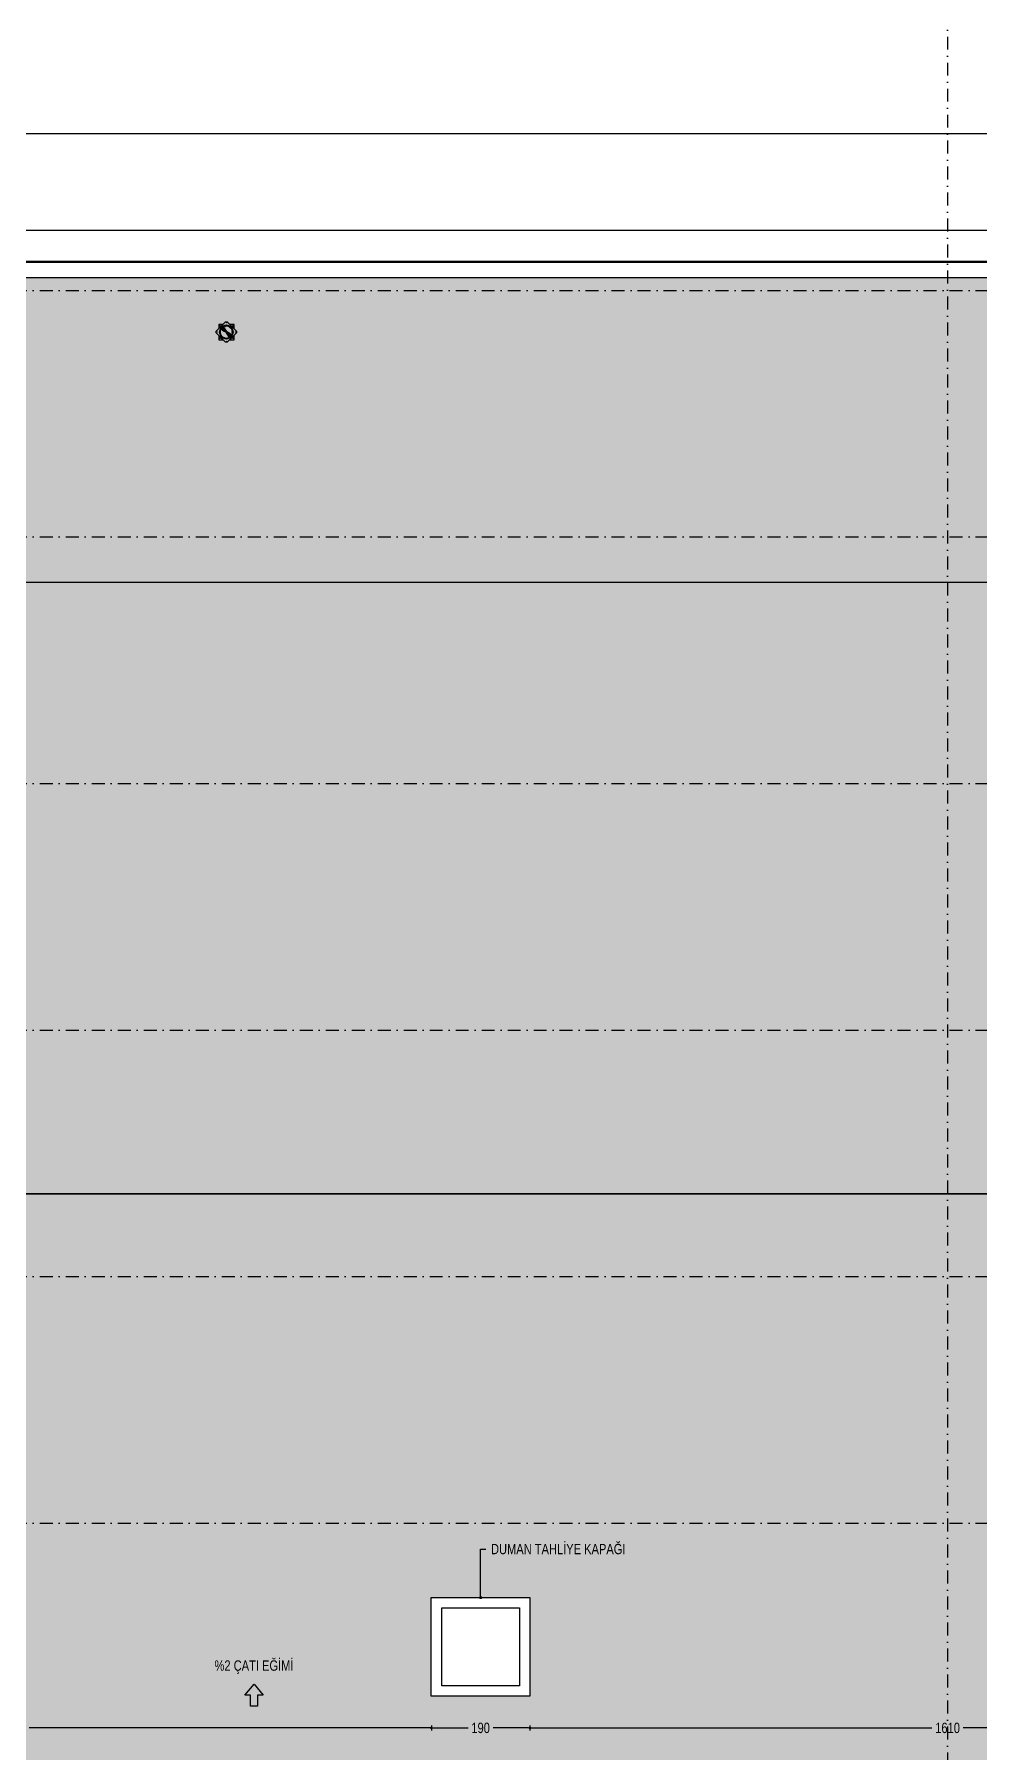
# Model space of a CAD drawing. Header units: centimetres. Extents: x 26569 to 160723, y -3143 to 14565.
# Drawn here: x 108445 to 110265, y 4448 to 7757 of the extents above; entities that cross this region are included whole.
import ezdxf
from ezdxf import colors
from ezdxf.entities.mleader import LeaderData, LeaderLine
from ezdxf.enums import TextEntityAlignment as Align
from ezdxf.math import Vec2, Vec3

# ---------------------------------------------------------------- set-up
doc = ezdxf.new("R2010")
doc.units = ezdxf.units.CM
doc.header["$LTSCALE"] = 100
doc.linetypes.add('DASHDOT2', pattern=[0.5, 0.25, -0.125, 0, -0.125])
for name, color, linetype in [('A-ANNO-DIMS', 187, 'Continuous'), ('A-ANNO-GRID', 155, 'DASHDOT2'), ('A-ANNO-TEXT', 50, 'Continuous'), ('A-ELEV-01', 255, 'Continuous'), ('A-HATCH', 253, 'Continuous'), ('A-ROOF-OTLN', 32, 'Continuous'), ('GEB-KONTUR-A', 5, 'Continuous')]:
    doc.layers.add(name, color=color, linetype=linetype)
doc.layers.add('Arbeitspunkt(DIN)', color=7, linetype='Continuous', lineweight=25)
doc.layers.add('GEB-ZONE', color=1, linetype='Continuous', lineweight=50)
for name, color, linetype, lineweight, true_color in [('GEB-ART-NR', 1, 'Continuous', 18, 0xff0000), ('GEB-BEZUG', 2, 'Continuous', 50, 0xffff00), ('GEB-TEXT', 5, 'Continuous', 18, 0x0000ff)]:
    doc.layers.add(name, color=color, linetype=linetype, lineweight=lineweight, true_color=true_color)
doc.styles.add('Fields_100', font='act_simplex.shx', dxfattribs={"width": 0.8, "height": 20})
doc.styles.get("Standard").update_dxf_attribs({"font": 'act_simplex.shx', "width": 0.8, "height": 18})
doc.dimstyles.new('FIELDS_100', dxfattribs={"dimscale": 0, "dimtxt": 20, "dimasz": 5, "dimexe": 5, "dimexo": 5, "dimgap": 5, "dimtad": 0, "dimdec": 0, "dimzin": 0, "dimdsep": 46, "dimtxsty": 'Fields_100', "dimblk": 'DOT', "dimcen": 0.09, "dimclrt": 50, "dimadec": 0, "dimazin": 0, "dimtfac": 1, "dimtdec": 0, "dimtix": 1, "dimtofl": 0, "dimtmove": 1, "dimatfit": 3, "dimfxl": 5, "dimfxlon": 1, "dimtolj": 1, "dimtzin": 0, "dimarcsym": 0})

# ---------------------------------------------------------------- blocks, each defined once
blk = doc.blocks.new('_Dot')
at = {"color": 0, "linetype": 'ByBlock', "lineweight": -2}
blk.add_line((-0.5, 0), (-1, 0), dxfattribs=at)
at = {"color": 0, "linetype": 'ByBlock', "const_width": 0.5}
blk.add_lwpolyline([(-0.25, 0, 1), (0.25, 0, 1)], format="xyb", close=True, dxfattribs=at)
blk = doc.blocks.new('*D760')
at = {"layer": 'A-ANNO-DIMS', "color": 0, "lineweight": -2, "transparency": 16777216}
for p, q in [((108405.3, 7998.6), (108405.3, 8008.6)), ((110205.3, 7998.6), (110205.3, 8008.6)), ((108410.3, 8003.6), (109273.6, 8003.6)), ((110200.3, 8003.6), (109336.9, 8003.6))]:
    blk.add_line(p, q, dxfattribs=at)
at = {"layer": 'DEFPOINTS', "color": 0, "transparency": 16777216}
for p in [(110205.3, 8003.6), (108405.3, 7308.6), (110205.3, 7308.6)]:
    blk.add_point(p, dxfattribs=at)
at = {"layer": 'A-ANNO-DIMS', "color": 0, "lineweight": -2, "transparency": 16777216, "xscale": 5, "yscale": 5, "zscale": 5, "rotation": 180}
blk.add_blockref('_Dot', (108405.3, 8003.6), dxfattribs=at)
at = {"layer": 'A-ANNO-DIMS', "color": 0, "lineweight": -2, "transparency": 16777216, "xscale": 5, "yscale": 5, "zscale": 5}
blk.add_blockref('_Dot', (110205.3, 8003.6), dxfattribs=at)
at = {"layer": 'A-ANNO-DIMS', "color": 50, "transparency": 16777216, "insert": (109305.3, 8003.6), "char_height": 20, "attachment_point": 5, "style": 'Fields_100'}
blk.add_mtext('\\A1;1800', dxfattribs=at)
blk = doc.blocks.new('*D761')
at = {"layer": 'A-ANNO-DIMS', "color": 0, "lineweight": -2, "transparency": 16777216}
for p, q in [((110205.3, 7998.6), (110205.3, 8008.6)), ((112005.3, 7998.6), (112005.3, 8008.6)), ((110210.3, 8003.6), (111073.6, 8003.6)), ((112000.3, 8003.6), (111136.9, 8003.6))]:
    blk.add_line(p, q, dxfattribs=at)
at = {"layer": 'DEFPOINTS', "color": 0, "transparency": 16777216}
for p in [(112005.3, 8003.6), (110205.3, 7308.6), (112005.3, 7308.6)]:
    blk.add_point(p, dxfattribs=at)
at = {"layer": 'A-ANNO-DIMS', "color": 0, "lineweight": -2, "transparency": 16777216, "xscale": 5, "yscale": 5, "zscale": 5, "rotation": 180}
blk.add_blockref('_Dot', (110205.3, 8003.6), dxfattribs=at)
at = {"layer": 'A-ANNO-DIMS', "color": 0, "lineweight": -2, "transparency": 16777216, "xscale": 5, "yscale": 5, "zscale": 5}
blk.add_blockref('_Dot', (112005.3, 8003.6), dxfattribs=at)
at = {"layer": 'A-ANNO-DIMS', "color": 50, "transparency": 16777216, "insert": (111105.3, 8003.6), "char_height": 20, "attachment_point": 5, "style": 'Fields_100'}
blk.add_mtext('\\A1;1800', dxfattribs=at)
blk = doc.blocks.new('*D771')
at = {"layer": 'A-ANNO-DIMS', "color": 0, "lineweight": -2, "transparency": 16777216}
for p, q in [((104755.3, 8098.6), (104755.3, 8108.6)), ((124660.3, 8098.6), (124660.3, 8108.6)), ((104760.3, 8103.6), (114668.5, 8103.6)), ((124655.3, 8103.6), (114747, 8103.6))]:
    blk.add_line(p, q, dxfattribs=at)
at = {"layer": 'DEFPOINTS', "color": 0, "transparency": 16777216}
for p in [(124660.3, 8103.6), (104755.3, 7318.6), (124660.3, 7318.6)]:
    blk.add_point(p, dxfattribs=at)
at = {"layer": 'A-ANNO-DIMS', "color": 0, "lineweight": -2, "transparency": 16777216, "xscale": 5, "yscale": 5, "zscale": 5, "rotation": 180}
blk.add_blockref('_Dot', (104755.3, 8103.6), dxfattribs=at)
at = {"layer": 'A-ANNO-DIMS', "color": 0, "lineweight": -2, "transparency": 16777216, "xscale": 5, "yscale": 5, "zscale": 5}
blk.add_blockref('_Dot', (124660.3, 8103.6), dxfattribs=at)
at = {"layer": 'A-ANNO-DIMS', "color": 50, "transparency": 16777216, "insert": (114707.8, 8103.6), "char_height": 20, "attachment_point": 5, "style": 'Fields_100'}
blk.add_mtext('\\A1;19905', dxfattribs=at)
blk = doc.blocks.new('*D789')
at = {"layer": 'A-ANNO-DIMS', "color": 0, "lineweight": -2, "transparency": 16777216}
for p, q in [((107600.3, 4498.7), (107600.3, 4488.7)), ((107605.3, 4493.7), (108375.1, 4493.7)), ((109205.3, 4493.7), (108435.4, 4493.7)), ((109210.3, 4498.7), (109210.3, 4488.7))]:
    blk.add_line(p, q, dxfattribs=at)
at = {"layer": 'DEFPOINTS', "color": 0, "transparency": 16777216}
for p in [(107600.3, 4554.9), (109210.3, 4554.9), (109210.3, 4493.7)]:
    blk.add_point(p, dxfattribs=at)
at = {"layer": 'A-ANNO-DIMS', "color": 0, "lineweight": -2, "transparency": 16777216, "xscale": 5, "yscale": 5, "zscale": 5, "rotation": 180}
blk.add_blockref('_Dot', (107600.3, 4493.7), dxfattribs=at)
at = {"layer": 'A-ANNO-DIMS', "color": 0, "lineweight": -2, "transparency": 16777216, "xscale": 5, "yscale": 5, "zscale": 5}
blk.add_blockref('_Dot', (109210.3, 4493.7), dxfattribs=at)
at = {"layer": 'A-ANNO-DIMS', "color": 50, "transparency": 16777216, "insert": (108405.3, 4493.7), "char_height": 20, "attachment_point": 5, "style": 'Fields_100'}
blk.add_mtext('\\A1;1610', dxfattribs=at)
blk = doc.blocks.new('*D790')
at = {"layer": 'A-ANNO-DIMS', "color": 0, "lineweight": -2, "transparency": 16777216}
for p, q in [((109210.3, 4498.7), (109210.3, 4488.7)), ((109215.3, 4493.7), (109281.2, 4493.7)), ((109395.3, 4493.7), (109329.3, 4493.7)), ((109400.3, 4498.7), (109400.3, 4488.7))]:
    blk.add_line(p, q, dxfattribs=at)
at = {"layer": 'DEFPOINTS', "color": 0, "transparency": 16777216}
for p in [(109210.3, 4554.9), (109400.3, 4554.9), (109400.3, 4493.7)]:
    blk.add_point(p, dxfattribs=at)
at = {"layer": 'A-ANNO-DIMS', "color": 0, "lineweight": -2, "transparency": 16777216, "xscale": 5, "yscale": 5, "zscale": 5, "rotation": 180}
blk.add_blockref('_Dot', (109210.3, 4493.7), dxfattribs=at)
at = {"layer": 'A-ANNO-DIMS', "color": 0, "lineweight": -2, "transparency": 16777216, "xscale": 5, "yscale": 5, "zscale": 5}
blk.add_blockref('_Dot', (109400.3, 4493.7), dxfattribs=at)
at = {"layer": 'A-ANNO-DIMS', "color": 50, "transparency": 16777216, "insert": (109305.3, 4493.7), "char_height": 20, "attachment_point": 5, "style": 'Fields_100'}
blk.add_mtext('\\A1;190', dxfattribs=at)
blk = doc.blocks.new('*D791')
at = {"layer": 'A-ANNO-DIMS', "color": 0, "lineweight": -2, "transparency": 16777216}
for p, q in [((109400.3, 4498.7), (109400.3, 4488.7)), ((109405.3, 4493.7), (110175.1, 4493.7)), ((111005.3, 4493.7), (110235.4, 4493.7)), ((111010.3, 4498.7), (111010.3, 4488.7))]:
    blk.add_line(p, q, dxfattribs=at)
at = {"layer": 'DEFPOINTS', "color": 0, "transparency": 16777216}
for p in [(109400.3, 4554.9), (111010.3, 4554.9), (111010.3, 4493.7)]:
    blk.add_point(p, dxfattribs=at)
at = {"layer": 'A-ANNO-DIMS', "color": 0, "lineweight": -2, "transparency": 16777216, "xscale": 5, "yscale": 5, "zscale": 5, "rotation": 180}
blk.add_blockref('_Dot', (109400.3, 4493.7), dxfattribs=at)
at = {"layer": 'A-ANNO-DIMS', "color": 0, "lineweight": -2, "transparency": 16777216, "xscale": 5, "yscale": 5, "zscale": 5}
blk.add_blockref('_Dot', (111010.3, 4493.7), dxfattribs=at)
at = {"layer": 'A-ANNO-DIMS', "color": 50, "transparency": 16777216, "insert": (110205.3, 4493.7), "char_height": 20, "attachment_point": 5, "style": 'Fields_100'}
blk.add_mtext('\\A1;1610', dxfattribs=at)
blk = doc.blocks.new('*D847')
at = {"layer": 'A-ANNO-DIMS', "color": 0, "lineweight": -2, "transparency": 16777216}
for p, q in [((106590.3, 6706.6), (106590.3, 6696.6)), ((106595.3, 6701.6), (115571, 6701.6)), ((124625.3, 6701.6), (115649.5, 6701.6)), ((124630.3, 6706.6), (124630.3, 6696.6))]:
    blk.add_line(p, q, dxfattribs=at)
at = {"layer": 'DEFPOINTS', "color": 0, "transparency": 16777216}
for p in [(106590.3, 7288.6), (124630.3, 7288.6), (124630.3, 6701.6)]:
    blk.add_point(p, dxfattribs=at)
at = {"layer": 'A-ANNO-DIMS', "color": 0, "lineweight": -2, "transparency": 16777216, "xscale": 5, "yscale": 5, "zscale": 5, "rotation": 180}
blk.add_blockref('_Dot', (106590.3, 6701.6), dxfattribs=at)
at = {"layer": 'A-ANNO-DIMS', "color": 0, "lineweight": -2, "transparency": 16777216, "xscale": 5, "yscale": 5, "zscale": 5}
blk.add_blockref('_Dot', (124630.3, 6701.6), dxfattribs=at)
at = {"layer": 'A-ANNO-DIMS', "color": 50, "transparency": 16777216, "insert": (115610.3, 6701.6), "char_height": 20, "attachment_point": 5, "style": 'Fields_100'}
blk.add_mtext('\\A1;18040', dxfattribs=at)
blk = doc.blocks.new('*D903')
at = {"layer": 'A-ANNO-DIMS', "color": 0, "lineweight": -2, "transparency": 16777216}
for p, q in [((106560.3, 7375), (106560.3, 7385)), ((106565.3, 7380), (110999.6, 7380)), ((115500.3, 7380), (111066, 7380)), ((115505.3, 7375), (115505.3, 7385))]:
    blk.add_line(p, q, dxfattribs=at)
at = {"layer": 'DEFPOINTS', "color": 0, "transparency": 16777216}
for p in [(115505.3, 7380), (106560.3, 7318.6), (115505.3, 7308.6)]:
    blk.add_point(p, dxfattribs=at)
at = {"layer": 'A-ANNO-DIMS', "color": 0, "lineweight": -2, "transparency": 16777216, "xscale": 5, "yscale": 5, "zscale": 5, "rotation": 180}
blk.add_blockref('_Dot', (106560.3, 7380), dxfattribs=at)
at = {"layer": 'A-ANNO-DIMS', "color": 0, "lineweight": -2, "transparency": 16777216, "xscale": 5, "yscale": 5, "zscale": 5}
blk.add_blockref('_Dot', (115505.3, 7380), dxfattribs=at)
at = {"layer": 'A-ANNO-DIMS', "color": 50, "transparency": 16777216, "insert": (111032.8, 7380), "char_height": 20, "attachment_point": 5, "style": 'Fields_100'}
blk.add_mtext('\\A1;8945', dxfattribs=at)
blk = doc.blocks.new('*D908')
at = {"layer": 'A-ANNO-DIMS', "color": 0, "lineweight": -2, "transparency": 16777216}
for p, q in [((106545.3, 7561.3), (106545.3, 7571.3)), ((106550.3, 7566.3), (115566.5, 7566.3)), ((124655.3, 7566.3), (115639, 7566.3)), ((124660.3, 7561.3), (124660.3, 7571.3))]:
    blk.add_line(p, q, dxfattribs=at)
at = {"layer": 'DEFPOINTS', "color": 0, "transparency": 16777216}
for p in [(124660.3, 7566.3), (106545.3, 7318.6), (124660.3, 7318.6)]:
    blk.add_point(p, dxfattribs=at)
at = {"layer": 'A-ANNO-DIMS', "color": 0, "lineweight": -2, "transparency": 16777216, "xscale": 5, "yscale": 5, "zscale": 5, "rotation": 180}
blk.add_blockref('_Dot', (106545.3, 7566.3), dxfattribs=at)
at = {"layer": 'A-ANNO-DIMS', "color": 0, "lineweight": -2, "transparency": 16777216, "xscale": 5, "yscale": 5, "zscale": 5}
blk.add_blockref('_Dot', (124660.3, 7566.3), dxfattribs=at)
at = {"layer": 'A-ANNO-DIMS', "color": 50, "transparency": 16777216, "insert": (115602.8, 7566.3), "char_height": 20, "attachment_point": 5, "style": 'Fields_100'}
blk.add_mtext('\\A1;18115', dxfattribs=at)
blk = doc.blocks.new('Einfügepunkt')
at = {"layer": 'GEB-BEZUG'}
for p, q in [((-1, -1), (1, 1)), ((-1, 1), (1, -1))]:
    blk.add_line(p, q, dxfattribs=at)
blk = doc.blocks.new('098')
at = {"layer": 'Arbeitspunkt(DIN)', "ltscale": 25}
for q in [(-2, 0), (0, 2), (2, 0), (0, -2)]:
    blk.add_line((0, 0), q, dxfattribs=at)
at = {"layer": 'GEB-KONTUR-A', "ltscale": 25}
for p, q in [((-14, 198), (-198, 14)), ((-198, -14), (-198, 14)), ((-148, 67), (-67, 147)), ((-148, 147), (-148, 67)), ((-67, 147), (-148, 147)), ((-148, 67), (-148, 65)), ((-129, 2), (-131, 0)), ((-131, 0), (-123, 0)), ((-131, 0), (-129, -2)), ((-129, 2), (-122, 2)), ((-124, 35), (-126, 34)), ((-126, 34), (-119, 32)), ((-126, 34), (-125, 32)), ((-125, 32), (-118, 30)), ((-124, 35), (-117, 33)), ((-122, 2), (-123, 0)), ((-123, 0), (-122, -2)), ((-118, 2), (-122, 2)), ((-118, 11), (-120, 11)), ((-117, 33), (-119, 32)), ((-119, 32), (-118, 30)), ((-117, 15), (-119, 15)), ((-118, 30), (-114, 29)), ((-118, 22), (-116, 22)), ((-113, 32), (-117, 33)), ((-111, 66), (-113, 65)), ((-113, 65), (-106, 61)), ((-113, 65), (-113, 63)), ((-113, 63), (-105, 59)), ((-111, 66), (-103, 62)), ((-106, 61), (-103, 62)), ((-105, 60), (-106, 61)), ((-103, 58), (-105, 60)), ((-105, 60), (-105, 59)), ((-105, 59), (-103, 57)), ((-103, 62), (-101, 61)), ((-103, 57), (-103, 58)), ((-79, 43), (-103, 58)), ((-103, 57), (-77, 41)), ((-90, 92), (-92, 92)), ((-92, 92), (-86, 86)), ((-92, 92), (-92, 90)), ((-92, 90), (-86, 84)), ((-90, 92), (-84, 86)), ((-86, 86), (-84, 86)), ((-86, 86), (-77, 77)), ((-86, 84), (-86, 86)), ((-85, 82), (-86, 84)), ((-84, 86), (-82, 85)), ((-77, 77), (-27, 27)), ((-73, 38), (-77, 41)), ((-73, 38), (-43, 19)), ((-43, 19), (-73, 39)), ((-65, 147), (-67, 147)), ((-65, 113), (-66, 111)), ((-66, 111), (-62, 103)), ((-65, 113), (-61, 106)), ((-63, 113), (-65, 113)), ((-63, 113), (-59, 105)), ((-62, 103), (-61, 106)), ((-61, 101), (-62, 103)), ((-61, 106), (-59, 105)), ((-59, 105), (-57, 103)), ((-57, 103), (-41, 77)), ((-47, 108), (-42, 98)), ((-39, 99), (-43, 110)), ((-27, 27), (-43, 19)), ((-43, 19), (-42, 18)), ((-42, 19), (-43, 19)), ((-43, 19), (-42, 19)), ((-43, 19), (-43, 19)), ((-42, 98), (-39, 99)), ((-42, 19), (-27, 27)), ((-26, 26), (-42, 18)), ((-42, 18), (-6, -6)), ((-42, 18), (-41, 18)), ((-42, 18), (-42, 18)), ((-41, 18), (-42, 18)), ((-41, 77), (-38, 73)), ((-41, 18), (-26, 26)), ((-5, -5), (-41, 18)), ((-39, 72), (-14, 34)), ((-13, 35), (-38, 73)), ((-34, 126), (-35, 124)), ((-35, 124), (-33, 117)), ((-32, 125), (-34, 126)), ((-34, 126), (-32, 119)), ((-33, 117), (-32, 119)), ((-32, 113), (-33, 117)), ((-32, 125), (-30, 118)), ((-32, 119), (-30, 118)), ((-30, 118), (-29, 114)), ((-27, 27), (-14, 34)), ((-14, 34), (-27, 27)), ((-27, 27), (-27, 27)), ((-27, 27), (-27, 27)), ((-26, 26), (-13, 33)), ((-13, 33), (-26, 26)), ((-26, 26), (-26, 26)), ((-26, 26), (-26, 26)), ((-26, 26), (0, 0)), ((-17, 117), (-16, 105)), ((-16, 105), (-12, 106)), ((-14, 198), (14, 198)), ((-12, 106), (-14, 117)), ((-13, 35), (-14, 34)), ((-14, 34), (-13, 35)), ((-14, 34), (-14, 34)), ((-12, 33), (-13, 35)), ((-13, 33), (-12, 33)), ((-13, 33), (-13, 33)), ((-12, 33), (-13, 33)), ((-13, 33), (5, 5)), ((6, 6), (-12, 33)), ((0, 0), (-5, -5)), ((0, 131), (-2, 129)), ((-2, 129), (-2, 122)), ((-2, 122), (0, 123)), ((-2, 118), (-2, 122)), ((2, 129), (0, 131)), ((0, 131), (0, 123)), ((0, 123), (2, 122)), ((5, 5), (0, 0)), ((0, 0), (26, -26)), ((2, 129), (2, 122)), ((2, 122), (2, 118)), ((6, 6), (5, 5)), ((5, 5), (41, -18)), ((42, -18), (6, 6)), ((14, 117), (12, 106)), ((12, 106), (16, 105)), ((198, 14), (14, 198)), ((16, 105), (17, 117)), ((29, 114), (30, 118)), ((32, 125), (30, 118)), ((30, 118), (32, 119)), ((34, 126), (32, 125)), ((34, 126), (32, 119)), ((32, 119), (33, 117)), ((33, 117), (32, 113)), ((35, 124), (33, 117)), ((35, 124), (34, 126)), ((43, 110), (39, 99)), ((39, 99), (42, 98)), ((42, 98), (47, 108)), ((57, 103), (59, 106)), ((63, 113), (59, 106)), ((59, 106), (62, 107)), ((62, 104), (61, 101)), ((65, 113), (62, 107)), ((66, 111), (62, 104)), ((62, 107), (62, 104)), ((65, 113), (63, 113)), ((70, 95), (63, 85)), ((63, 85), (66, 83)), ((67, 147), (65, 147)), ((66, 111), (65, 113)), ((66, 83), (73, 93)), ((67, 147), (147, 67)), ((147, 147), (67, 147)), ((82, 85), (85, 87)), ((93, 73), (83, 66)), ((83, 66), (85, 63)), ((90, 92), (85, 87)), ((85, 87), (87, 87)), ((87, 85), (85, 82)), ((85, 63), (95, 70)), ((92, 92), (87, 87)), ((92, 90), (87, 85)), ((87, 87), (87, 85)), ((92, 92), (90, 92)), ((92, 90), (92, 92)), ((108, 47), (98, 42)), ((98, 42), (99, 39)), ((99, 39), (110, 43)), ((101, 61), (104, 62)), ((106, 59), (103, 57)), ((111, 66), (104, 62)), ((104, 62), (107, 62)), ((117, 17), (105, 16)), ((105, 16), (106, 12)), ((113, 63), (106, 59)), ((107, 62), (106, 59)), ((106, 12), (117, 14)), ((113, 65), (107, 62)), ((113, 65), (111, 66)), ((113, 63), (113, 65)), ((113, 32), (117, 33)), ((118, 30), (114, 29)), ((116, 22), (118, 22)), ((124, 35), (117, 33)), ((117, 33), (119, 32)), ((117, 15), (119, 15)), ((125, 32), (118, 30)), ((119, 32), (118, 30)), ((120, 11), (118, 11)), ((118, 2), (122, 2)), ((126, 34), (119, 32)), ((129, 2), (122, 2)), ((122, 2), (123, 0)), ((123, 0), (122, -2)), ((131, 0), (123, 0)), ((126, 34), (124, 35)), ((125, 32), (126, 34)), ((131, 0), (129, 2)), ((129, -2), (131, 0)), ((147, 67), (147, 147)), ((147, 65), (147, 67)), ((198, 14), (198, -14)), ((-198, -14), (-14, -198)), ((-148, -65), (-148, -67)), ((-67, -148), (-148, -67)), ((-148, -67), (-148, -148)), ((-148, -148), (-67, -148)), ((-129, -2), (-122, -2)), ((-126, -34), (-119, -32)), ((-125, -32), (-126, -34)), ((-126, -34), (-124, -35)), ((-125, -32), (-118, -30)), ((-124, -35), (-117, -33)), ((-122, -2), (-118, -2)), ((-120, -11), (-118, -11)), ((-117, -15), (-119, -15)), ((-118, -30), (-119, -32)), ((-119, -32), (-117, -33)), ((-116, -22), (-118, -22)), ((-114, -29), (-118, -30)), ((-117, -33), (-113, -32)), ((-113, -63), (-106, -59)), ((-113, -65), (-107, -62)), ((-113, -63), (-113, -65)), ((-113, -65), (-111, -66)), ((-111, -66), (-104, -62)), ((-106, -59), (-107, -62)), ((-107, -62), (-104, -62)), ((-103, -57), (-106, -59)), ((-104, -62), (-101, -61)), ((-92, -90), (-87, -85)), ((-92, -92), (-87, -87)), ((-92, -90), (-92, -92)), ((-92, -92), (-90, -92)), ((-90, -92), (-85, -87)), ((-85, -82), (-87, -85)), ((-87, -85), (-87, -87)), ((-87, -87), (-85, -87)), ((-85, -87), (-82, -85)), ((-67, -148), (-65, -148)), ((-66, -111), (-62, -104)), ((-66, -111), (-65, -113)), ((-65, -113), (-62, -107)), ((-65, -113), (-63, -113)), ((-63, -113), (-59, -106)), ((-61, -101), (-62, -104)), ((-62, -104), (-62, -107)), ((-62, -107), (-59, -106)), ((-59, -106), (-57, -103)), ((-35, -124), (-33, -117)), ((-35, -124), (-34, -126)), ((-34, -126), (-32, -119)), ((-34, -126), (-32, -125)), ((-32, -113), (-33, -117)), ((-33, -117), (-32, -119)), ((-32, -119), (-30, -118)), ((-32, -125), (-30, -118)), ((-30, -118), (-29, -114)), ((14, -198), (-14, -198)), ((-6, -6), (-5, -5)), ((-6, -6), (12, -33)), ((13, -33), (-5, -5)), ((-2, -118), (-2, -122)), ((-2, -122), (0, -123)), ((-2, -129), (-2, -122)), ((-2, -129), (0, -131)), ((0, -123), (2, -122)), ((0, -131), (0, -123)), ((0, -131), (2, -129)), ((2, -122), (2, -118)), ((2, -129), (2, -122)), ((12, -33), (13, -35)), ((12, -33), (13, -33)), ((13, -33), (12, -33)), ((26, -26), (13, -33)), ((13, -33), (26, -26)), ((13, -33), (13, -33)), ((13, -35), (14, -34)), ((14, -34), (13, -35)), ((13, -35), (38, -73)), ((14, -198), (198, -14)), ((27, -27), (14, -34)), ((14, -34), (27, -27)), ((14, -34), (14, -34)), ((39, -73), (14, -34)), ((26, -26), (42, -18)), ((41, -18), (26, -26)), ((26, -26), (26, -26)), ((26, -26), (26, -26)), ((27, -27), (43, -19)), ((42, -19), (27, -27)), ((27, -27), (27, -27)), ((27, -27), (27, -27)), ((27, -27), (77, -77)), ((29, -114), (30, -118)), ((30, -118), (32, -119)), ((32, -125), (30, -118)), ((33, -117), (32, -113)), ((32, -119), (33, -117)), ((34, -126), (32, -119)), ((32, -125), (34, -126)), ((35, -124), (33, -117)), ((34, -126), (35, -124)), ((41, -77), (38, -73)), ((42, -18), (41, -18)), ((41, -18), (42, -18)), ((41, -77), (57, -103)), ((43, -19), (42, -18)), ((42, -18), (42, -18)), ((42, -19), (43, -19)), ((43, -19), (42, -19)), ((73, -38), (43, -19)), ((43, -19), (43, -19)), ((43, -19), (72, -39)), ((58, -103), (43, -79)), ((57, -103), (59, -105)), ((58, -103), (57, -103)), ((60, -105), (58, -103)), ((59, -105), (60, -105)), ((63, -113), (59, -105)), ((61, -106), (60, -105)), ((61, -101), (62, -103)), ((62, -103), (61, -106)), ((65, -113), (61, -106)), ((66, -111), (62, -103)), ((63, -113), (65, -113)), ((65, -113), (66, -111)), ((65, -148), (67, -148)), ((147, -67), (67, -148)), ((67, -148), (147, -148)), ((73, -38), (77, -41)), ((77, -41), (103, -57)), ((77, -77), (86, -86)), ((84, -86), (82, -85)), ((86, -86), (84, -86)), ((90, -92), (84, -86)), ((85, -82), (86, -84)), ((86, -84), (86, -86)), ((92, -90), (86, -84)), ((92, -92), (86, -86)), ((90, -92), (92, -92)), ((92, -92), (92, -90)), ((99, -39), (98, -42)), ((98, -42), (108, -47)), ((110, -43), (99, -39)), ((103, -62), (101, -61)), ((103, -57), (105, -59)), ((106, -61), (103, -62)), ((111, -66), (103, -62)), ((106, -12), (105, -16)), ((105, -16), (117, -17)), ((105, -59), (106, -61)), ((113, -63), (105, -59)), ((117, -14), (106, -12)), ((113, -65), (106, -61)), ((111, -66), (113, -65)), ((117, -33), (113, -32)), ((113, -65), (113, -63)), ((114, -29), (118, -30)), ((118, -22), (116, -22)), ((117, -15), (119, -15)), ((119, -32), (117, -33)), ((124, -35), (117, -33)), ((122, -2), (118, -2)), ((118, -11), (120, -11)), ((125, -32), (118, -30)), ((118, -30), (119, -32)), ((126, -34), (119, -32)), ((129, -2), (122, -2)), ((124, -35), (126, -34)), ((126, -34), (125, -32)), ((147, -148), (147, -67)), ((147, -67), (147, -65))]:
    blk.add_line(p, q, dxfattribs=at)
for centre, radius in [((-177, 0), 3), ((0, 0), 131), ((-124, 124), 4), ((0, 177), 3), ((124, 124), 4), ((177, 0), 3), ((-124, -124), 4), ((0, -177), 3), ((124, -124), 4)]:
    blk.add_circle(centre, radius, dxfattribs=at)
for centre, radius, start, end in [((0, 0), 129, 165.8007, 179.1993), ((0, 0), 126, 165.8198, 179.1802), ((0, 0), 129, 150.8007, 164.1993), ((0, 0), 126, 150.8198, 164.1802), ((0, 0), 121, 165.8539, 179.1461), ((0, 0), 120, 174.931, 179.1393), ((0, 0), 120, 169.3307, 172.8192), ((0, 0), 118, 165.8753, 179.1247), ((0, 0), 120, 165.8607, 169.3307), ((0, 0), 121, 150.8539, 164.1461), ((0, 0), 120, 150.8607, 164.1393), ((0, 0), 118, 150.8753, 164.1247), ((0, 0), 129, 135.8007, 149.1993), ((0, 0), 126, 135.8198, 149.1802), ((0, 0), 121, 135.8539, 149.1461), ((0, 0), 120, 135.8607, 149.1393), ((0, 0), 118, 135.8753, 149.1247), ((0, 0), 129, 120.8007, 134.1993), ((0, 0), 126, 120.8198, 134.1802), ((-59, 59), 25.8, 135, 218.8211), ((0, 0), 121, 120.8539, 134.1461), ((0, 0), 120, 120.8607, 134.1393), ((0, 0), 118, 120.8753, 134.1247), ((-59, 59), 25.8, 218.8211, 225.7807), ((-59, 59), 25.8, 44.2193, 135), ((0, 0), 129, 105.8007, 119.1993), ((0, 0), 126, 105.8198, 119.1802), ((0, 0), 121, 105.8539, 119.1461), ((0, 0), 120, 105.8607, 119.1393), ((0, 0), 118, 105.8753, 119.1247), ((0, 0), 118, 111.6247, 113.3753), ((0, 0), 129, 90.8007, 104.1993), ((0, 0), 126, 90.8198, 104.1802), ((0, 0), 121, 90.8539, 104.1461), ((0, 0), 120, 90.8607, 104.1393), ((0, 0), 118, 90.8753, 104.1247), ((0, 0), 118, 96.6247, 98.3753), ((0, 0), 129, 75.8007, 89.1993), ((0, 0), 126, 75.8198, 89.1802), ((0, 0), 121, 75.8539, 89.1461), ((0, 0), 120, 75.8607, 89.1393), ((0, 0), 118, 75.8753, 89.1247), ((0, 0), 118, 81.6247, 83.3753), ((0, 0), 118, 60.8753, 74.1247), ((0, 0), 121, 60.8539, 74.1461), ((0, 0), 120, 60.8607, 74.1393), ((0, 0), 126, 60.8198, 74.1802), ((0, 0), 129, 60.8007, 74.1993), ((0, 0), 118, 66.6247, 68.3753), ((0, 0), 118, 45.8753, 59.1247), ((0, 0), 121, 45.8539, 59.1461), ((0, 0), 120, 45.8607, 59.1393), ((0, 0), 126, 45.8198, 59.1802), ((0, 0), 129, 45.8007, 59.1993), ((0, 0), 118, 51.6247, 53.3753), ((0, 0), 118, 30.8753, 44.1247), ((0, 0), 120, 30.8607, 44.1393), ((0, 0), 121, 30.8539, 44.1461), ((0, 0), 126, 30.8198, 44.1802), ((0, 0), 129, 30.8007, 44.1993), ((0, 0), 118, 36.6247, 38.3753), ((0, 0), 118, 15.8753, 29.1247), ((0, 0), 120, 15.8607, 29.1393), ((0, 0), 121, 15.8539, 29.1461), ((0, 0), 118, 21.6247, 23.3753), ((0, 0), 126, 15.8198, 29.1802), ((0, 0), 129, 15.8007, 29.1993), ((0, 0), 118, 0.8753, 14.1247), ((0, 0), 120, 10.6693, 14.1393), ((0, 0), 121, 0.8539, 14.1461), ((0, 0), 118, 6.6247, 8.3753), ((0, 0), 120, 7.1808, 10.6693), ((0, 0), 120, 0.8607, 5.069), ((0, 0), 126, 0.8198, 14.1802), ((0, 0), 129, 0.8007, 14.1993), ((0, 0), 129, 180.8007, 194.1993), ((0, 0), 126, 180.8198, 194.1802), ((0, 0), 129, 195.8007, 209.1993), ((0, 0), 121, 180.8539, 194.1461), ((0, 0), 126, 195.8198, 209.1802), ((0, 0), 120, 180.8607, 185.069), ((0, 0), 120, 187.1808, 190.6693), ((0, 0), 118, 180.8753, 194.1247), ((0, 0), 120, 190.6693, 194.1393), ((0, 0), 121, 195.8539, 209.1461), ((0, 0), 120, 195.8607, 209.1393), ((0, 0), 118, 195.8753, 209.1247), ((0, 0), 129, 210.8007, 224.1993), ((0, 0), 126, 210.8198, 224.1802), ((0, 0), 121, 210.8539, 224.1461), ((0, 0), 120, 210.8607, 224.1393), ((0, 0), 118, 210.8753, 224.1247), ((0, 0), 129, 225.8007, 239.1993), ((0, 0), 126, 225.8198, 239.1802), ((0, 0), 120, 225.8607, 239.1393), ((0, 0), 121, 225.8539, 239.1461), ((0, 0), 118, 225.8753, 239.1247), ((0, 0), 129, 240.8007, 254.1993), ((0, 0), 126, 240.8198, 254.1802), ((0, 0), 121, 240.8539, 254.1461), ((0, 0), 120, 240.8607, 254.1393), ((0, 0), 118, 240.8753, 254.1247), ((0, 0), 129, 255.8007, 269.1993), ((0, 0), 126, 255.8198, 269.1802), ((0, 0), 121, 255.8539, 269.1461), ((0, 0), 118, 255.8753, 269.1247), ((0, 0), 120, 255.8607, 269.1393), ((0, 0), 118, 270.8753, 284.1247), ((0, 0), 120, 270.8607, 284.1393), ((0, 0), 121, 270.8539, 284.1461), ((0, 0), 126, 270.8198, 284.1802), ((0, 0), 129, 270.8007, 284.1993), ((0, 0), 118, 285.8753, 299.1247), ((0, 0), 120, 285.8607, 299.1393), ((0, 0), 121, 285.8539, 299.1461), ((0, 0), 126, 285.8198, 299.1802), ((0, 0), 129, 285.8007, 299.1993), ((59, -59), 25.8, 224.2193, 231.1789), ((59, -59), 25.8, 231.1789, 315), ((0, 0), 118, 300.8753, 314.1247), ((0, 0), 120, 300.8607, 314.1393), ((0, 0), 121, 300.8539, 314.1461), ((0, 0), 126, 300.8198, 314.1802), ((0, 0), 129, 300.8007, 314.1993), ((59, -59), 25.8, 315, 45.7807), ((0, 0), 118, 315.8753, 329.1247), ((0, 0), 120, 315.8607, 329.1393), ((0, 0), 121, 315.8539, 329.1461), ((0, 0), 126, 315.8198, 329.1802), ((0, 0), 129, 315.8007, 329.1993), ((0, 0), 118, 330.8753, 344.1247), ((0, 0), 120, 330.8607, 344.1393), ((0, 0), 121, 330.8539, 344.1461), ((0, 0), 118, 336.6247, 338.3753), ((0, 0), 126, 330.8198, 344.1802), ((0, 0), 129, 330.8007, 344.1993), ((0, 0), 118, 345.8753, 359.1247), ((0, 0), 120, 345.8607, 349.3307), ((0, 0), 121, 345.8539, 359.1461), ((0, 0), 118, 351.6247, 353.3753), ((0, 0), 120, 349.3307, 352.8192), ((0, 0), 120, 354.931, 359.1393), ((0, 0), 126, 345.8198, 359.1802), ((0, 0), 129, 345.8007, 359.1993)]:
    blk.add_arc(centre, radius, start, end, dxfattribs=at)
for points, knots in [([(-77, 77), (-78, 76), (-79, 75), (-82, 71), (-83, 68), (-84, 62), (-85, 59), (-84, 56), (-84, 54), (-83, 52), (-82, 47), (-81, 46), (-79, 43), (-77, 41), (-75, 39), (-74, 39), (-73, 38)], [-0.783062, -0.783062, -0.783062, -0.783062, -0.634163, -0.634163, -0.192454, -0.192454, 0.106051, 0.106051, 0.106051, 0.404556, 0.404556, 0.625445, 0.625445, 0.846335, 0.846335, 0.994853, 0.994853, 0.994853, 0.994853]), ([(-73, 39), (-74, 39), (-75, 40), (-77, 42), (-78, 43), (-80, 46), (-81, 48), (-83, 52), (-83, 54), (-84, 57), (-84, 59), (-84, 61), (-83, 67), (-81, 71), (-78, 75), (-77, 76), (-77, 77)], [-0.994853, -0.994853, -0.994853, -0.994853, -0.846335, -0.846335, -0.625445, -0.625445, -0.404556, -0.404556, -0.106051, -0.106051, -0.106051, 0.192454, 0.192454, 0.634163, 0.634163, 0.784802, 0.784802, 0.784802, 0.784802]), ([(-77, 77), (-76, 77), (-75, 78), (-72, 80), (-71, 81), (-67, 82), (-66, 83), (-61, 84), (-59, 84), (-57, 84), (-54, 83), (-52, 83), (-46, 80), (-43, 78), (-40, 75), (-39, 74), (-39, 73)], [2.356791, 2.356791, 2.356791, 2.356791, 2.50743, 2.50743, 2.728284, 2.728284, 2.949139, 2.949139, 3.247644, 3.247644, 3.247644, 3.546149, 3.546149, 3.987927, 3.987927, 4.136446, 4.136446, 4.136446, 4.136446]), ([(-38, 73), (-39, 74), (-39, 75), (-43, 79), (-46, 81), (-52, 83), (-54, 84), (-56, 84), (-59, 85), (-62, 84), (-66, 84), (-68, 83), (-71, 82), (-73, 81), (-75, 79), (-76, 78), (-77, 77)], [-4.136446, -4.136446, -4.136446, -4.136446, -3.987927, -3.987927, -3.546149, -3.546149, -3.247644, -3.247644, -3.247644, -2.949139, -2.949139, -2.728284, -2.728284, -2.50743, -2.50743, -2.358531, -2.358531, -2.358531, -2.358531]), ([(-77, 77), (-77, 77), (-77, 77), (-77, 77), (-77, 77), (-77, 77)], [0, 0, 0, 0, 0.0580714, 0.0580714, 0.1161431, 0.1161431, 0.1161431, 0.1161431]), ([(-73, 39), (-73, 39), (-73, 39), (-73, 39), (-73, 39), (-73, 39)], [-0.996814579, -0.996814579, -0.996814579, -0.996814579, -0.995833954, -0.995833954, -0.994853329, -0.994853329, -0.994853329, -0.994853329]), ([(-73, 38), (-73, 38), (-73, 38), (-73, 38), (-73, 38), (-73, 38)], [0.994853329, 0.994853329, 0.994853329, 0.994853329, 0.995833954, 0.995833954, 0.996814579, 0.996814579, 0.996814579, 0.996814579]), ([(38, -73), (39, -74), (39, -75), (43, -79), (46, -81), (52, -83), (54, -84), (56, -84), (59, -85), (62, -84), (66, -84), (68, -83), (71, -82), (73, -81), (75, -79), (76, -78), (77, -77)], [-4.136446, -4.136446, -4.136446, -4.136446, -3.987927, -3.987927, -3.546149, -3.546149, -3.247644, -3.247644, -3.247644, -2.949139, -2.949139, -2.728284, -2.728284, -2.50743, -2.50743, -2.358531, -2.358531, -2.358531, -2.358531]), ([(77, -77), (76, -77), (75, -78), (72, -80), (71, -81), (67, -82), (66, -83), (61, -84), (59, -84), (57, -84), (54, -83), (52, -83), (46, -80), (43, -78), (40, -75), (39, -74), (39, -73)], [2.356791, 2.356791, 2.356791, 2.356791, 2.50743, 2.50743, 2.728284, 2.728284, 2.949139, 2.949139, 3.247644, 3.247644, 3.247644, 3.546149, 3.546149, 3.987927, 3.987927, 4.136446, 4.136446, 4.136446, 4.136446]), ([(72, -39), (72, -39), (72, -39), (73, -39), (73, -39), (73, -39)], [-0.996814579, -0.996814579, -0.996814579, -0.996814579, -0.995833954, -0.995833954, -0.994853329, -0.994853329, -0.994853329, -0.994853329]), ([(73, -38), (73, -38), (73, -38), (73, -38), (73, -38), (73, -38)], [0.994853329, 0.994853329, 0.994853329, 0.994853329, 0.995833954, 0.995833954, 0.996814579, 0.996814579, 0.996814579, 0.996814579]), ([(77, -77), (78, -76), (79, -75), (82, -71), (83, -68), (84, -62), (85, -59), (84, -56), (84, -54), (83, -52), (82, -47), (81, -46), (79, -43), (77, -41), (75, -39), (74, -39), (73, -38)], [-0.783062, -0.783062, -0.783062, -0.783062, -0.634163, -0.634163, -0.192454, -0.192454, 0.106051, 0.106051, 0.106051, 0.404556, 0.404556, 0.625445, 0.625445, 0.846335, 0.846335, 0.994853, 0.994853, 0.994853, 0.994853]), ([(73, -39), (74, -39), (75, -40), (77, -42), (78, -43), (80, -46), (81, -48), (83, -52), (83, -54), (84, -57), (84, -59), (84, -61), (83, -67), (81, -71), (78, -75), (77, -76), (77, -77)], [-0.994853, -0.994853, -0.994853, -0.994853, -0.846335, -0.846335, -0.625445, -0.625445, -0.404556, -0.404556, -0.106051, -0.106051, -0.106051, 0.192454, 0.192454, 0.634163, 0.634163, 0.784802, 0.784802, 0.784802, 0.784802]), ([(77, -77), (77, -77), (77, -77), (77, -77), (77, -77), (77, -77)], [-0.1161431, -0.1161431, -0.1161431, -0.1161431, -0.0580714, -0.0580714, 0, 0, 0, 0])]:
    blk.add_open_spline(points, degree=3, knots=knots, dxfattribs=at)
for points in [[(-39, 73), (-39, 73), (-39, 72), (-39, 72)], [(-38, 73), (-38, 73), (-38, 73), (-38, 73)], [(38, -73), (38, -73), (38, -73), (38, -73)], [(39, -73), (39, -73), (39, -73), (39, -73)]]:
    blk.add_open_spline(points, degree=3, dxfattribs=at)
at = {"ltscale": 25}
blk.add_blockref('Einfügepunkt', (0, 0), dxfattribs=at)
at = {"layer": 'GEB-ART-NR'}
blk.add_text('GEB-ART-NR 359.098', height=3.5, dxfattribs=at).set_placement((1, -215), align=Align.CENTER)
at = {"layer": 'GEB-TEXT'}
for s, p in [('PLU DwEinl DAF d90 25L/s', (0, -208)), ('Geberit', (0, -203))]:
    blk.add_text(s, height=3.5, dxfattribs=at).set_placement(p, align=Align.CENTER)
blk = doc.blocks.new('*D915')
at = {"layer": 'A-ANNO-DIMS', "color": 0, "lineweight": -2}
for p, q in [((106605.3, 8885.6), (106605.3, 8895.6)), ((106610.3, 8890.6), (115593.5, 8890.6)), ((124655.3, 8890.6), (115672, 8890.6)), ((124660.3, 8885.6), (124660.3, 8895.6))]:
    blk.add_line(p, q, dxfattribs=at)
at = {"layer": 'DEFPOINTS', "color": 0}
for p in [(124660.3, 8890.6), (124660.3, 7350), (106605.3, 7288.6)]:
    blk.add_point(p, dxfattribs=at)
at = {"layer": 'A-ANNO-DIMS', "color": 0, "lineweight": -2, "xscale": 5, "yscale": 5, "zscale": 5, "rotation": 180}
blk.add_blockref('_Dot', (106605.3, 8890.6), dxfattribs=at)
at = {"layer": 'A-ANNO-DIMS', "color": 0, "lineweight": -2, "xscale": 5, "yscale": 5, "zscale": 5}
blk.add_blockref('_Dot', (124660.3, 8890.6), dxfattribs=at)
at = {"layer": 'A-ANNO-DIMS', "color": 50, "insert": (115632.8, 8890.6), "char_height": 20, "attachment_point": 5, "style": 'Fields_100'}
blk.add_mtext('\\A1;18055', dxfattribs=at)

msp = doc.modelspace()

# ---------------------------------------------------------------- hatches: boundary and pattern name
at = {"layer": 'A-ANNO-TEXT'}
h = msp.add_hatch(color=256, dxfattribs=at)
h.dxf.hatch_style = 1
h.paths.add_polyline_path([(108868.52, 4577.88), (108886.22, 4556.73), (108875.26, 4556.73), (108875.26, 4535.58), (108861.78, 4535.58), (108861.78, 4556.73), (108850.82, 4556.73)])
at = {"layer": 'A-HATCH', "true_color": 0xf2f2f2}
h = msp.add_hatch(color=7, dxfattribs=at)
h.dxf.hatch_style = 1
h.paths.add_polyline_path([(107410.26, 4272.36), (107600.26, 4272.36), (107600.26, 4082.36), (107410.26, 4082.36)])
h.paths.add_polyline_path([(107410.26, 4744.88), (107600.26, 4744.88), (107600.26, 4554.88), (107410.26, 4554.88)])
h.paths.add_polyline_path([(109210.26, 4554.88), (109210.26, 4744.88), (109400.26, 4744.88), (109400.26, 4554.88)])
h.paths.add_polyline_path([(109210.26, 4082.36), (109210.26, 4272.36), (109400.26, 4272.36), (109400.26, 4082.36)])
h.paths.add_polyline_path([(111010.26, 4744.88), (111200.26, 4744.88), (111200.26, 4554.88), (111010.26, 4554.88)])
h.paths.add_polyline_path([(111200.26, 4082.36), (111010.26, 4082.36), (111010.26, 4272.36), (111200.26, 4272.36)])
h.paths.add_polyline_path([(112810.26, 4744.88), (113000.26, 4744.88), (113000.26, 4554.88), (112810.26, 4554.88)])
h.paths.add_polyline_path([(113000.26, 4082.36), (112810.26, 4082.36), (112810.26, 4272.36), (113000.26, 4272.36)])
h.paths.add_polyline_path([(114850.26, 4554.88), (114660.26, 4554.88), (114660.26, 4744.88), (114850.26, 4744.88)])
h.paths.add_polyline_path([(114660.26, 4272.36), (114850.26, 4272.36), (114850.26, 4082.36), (114660.26, 4082.36)])
h.paths.add_polyline_path([(116410.26, 4554.88), (116410.26, 4744.88), (116600.26, 4744.88), (116600.26, 4554.88)])
h.paths.add_polyline_path([(116410.26, 4272.36), (116600.26, 4272.36), (116600.26, 4082.36), (116410.26, 4082.36)])
h.paths.add_polyline_path([(118400.26, 4744.88), (118400.26, 4554.88), (118210.26, 4554.88), (118210.26, 4744.88)])
h.paths.add_polyline_path([(118210.26, 4082.36), (118210.26, 4272.36), (118400.26, 4272.36), (118400.26, 4082.36)])
h.paths.add_polyline_path([(120010.26, 4744.88), (120200.26, 4744.88), (120200.26, 4554.88), (120010.26, 4554.88)])
h.paths.add_polyline_path([(120200.26, 4272.36), (120200.26, 4082.36), (120010.26, 4082.36), (120010.26, 4272.36)])
h.paths.add_polyline_path([(122000.26, 4744.88), (122000.26, 4554.88), (121810.26, 4554.88), (121810.26, 4744.88)])
h.paths.add_polyline_path([(121810.26, 4272.36), (122000.26, 4272.36), (122000.26, 4082.36), (121810.26, 4082.36)])
h.paths.add_polyline_path([(123610.26, 4554.88), (123610.26, 4744.88), (123800.26, 4744.88), (123800.26, 4554.88)])
h.paths.add_polyline_path([(123610.26, 4082.36), (123610.26, 4272.36), (123800.26, 4272.36), (123800.26, 4082.36)])
h.paths.add_polyline_path([(106590.26, 1538.62), (124630.26, 1538.62), (124630.26, 7288.62), (106590.26, 7288.62)])

# ---------------------------------------------------------------- linework, layer by layer
at = {"layer": 'A-ANNO-GRID'}
for p, q in [((110205.26, 8203.62), (110205.26, 1408.62)), ((103345.42, 7263.62), (125150.26, 7263.62)), ((103345.42, 6788.62), (125150.26, 6788.62)), ((103345.42, 6313.62), (125150.26, 6313.62)), ((103345.42, 5838.62), (125150.26, 5838.62)), ((103345.42, 5363.62), (125150.26, 5363.62)), ((103345.42, 4888.62), (125150.26, 4888.62))]:
    msp.add_line(p, q, dxfattribs=at)
at = {"layer": 'A-ANNO-GRID', "const_width": 3}
msp.add_lwpolyline([(103375.42, 5522.86), (125150.26, 5522.86)], dxfattribs=at)
at = {"layer": 'A-ANNO-TEXT'}
msp.add_lwpolyline([(108868.52, 4577.88), (108886.22, 4556.73), (108875.26, 4556.73), (108875.26, 4535.58), (108861.78, 4535.58), (108861.78, 4556.73), (108850.82, 4556.73)], close=True, dxfattribs=at)
at = {"layer": 'A-ELEV-01'}
for points in [[(109210.26, 4744.88), (109400.26, 4744.88), (109400.26, 4554.88), (109210.26, 4554.88)], [(109230.26, 4724.88), (109380.26, 4724.88), (109380.26, 4574.88), (109230.26, 4574.88)]]:
    msp.add_lwpolyline(points, close=True, dxfattribs=at)
at = {"layer": 'A-ROOF-OTLN'}
for points in [[(104755.26, 7318.62), (124660.26, 7318.62), (124660.26, 1508.62), (104755.26, 1508.62)], [(104785.26, 7288.62), (124630.26, 7288.62), (124630.26, 1538.62), (104785.26, 1538.62)]]:
    msp.add_lwpolyline(points, close=True, dxfattribs=at)
at = {"layer": 'GEB-ZONE'}
msp.add_lwpolyline([(106545.26, 7318.62), (124660.26, 7318.62), (124660.26, 1508.62), (106545.26, 1508.62)], close=True, dxfattribs=at)

# ---------------------------------------------------------------- block references
at = {"layer": 'GEB-KONTUR-A', "xscale": 0.1, "yscale": 0.1, "zscale": 0.1}
msp.add_blockref('098', (108815.26, 7183.62), dxfattribs=at)

# ---------------------------------------------------------------- texts
at = {"layer": 'A-ANNO-TEXT', "insert": (108868.52, 4597.79), "char_height": 20, "attachment_point": 8, "style": 'Fields_100'}
msp.add_mtext_dynamic_manual_height_columns('%2 ÇATI EĞİMİ', width=295.3478, gutter_width=100, heights=[0], dxfattribs=at)

# ---------------------------------------------------------------- dimensions: what is measured, and where the dimension line sits
at = {"layer": 'A-ANNO-DIMS'}
for base, p1, p2, picture, middle in [((124660.26, 8890.62), (106605.26, 7288.62), (124660.26, 7350), '*D915', (115632.76, 8890.62)), ((124660.26, 8103.62), (104755.26, 7318.62), (124660.26, 7318.62), '*D771', (114707.76, 8103.62)), ((110205.26, 8003.62), (108405.26, 7308.62), (110205.26, 7308.62), '*D760', (109305.26, 8003.62)), ((112005.26, 8003.62), (110205.26, 7308.62), (112005.26, 7308.62), '*D761', (111105.26, 8003.62)), ((124660.26, 7566.33), (106545.26, 7318.62), (124660.26, 7318.62), '*D908', (115602.76, 7566.33)), ((115505.26, 7380), (106560.26, 7318.62), (115505.26, 7308.62), '*D903', (111032.76, 7380)), ((124630.26, 6701.58), (106590.26, 7288.62), (124630.26, 7288.62), '*D847', (115610.26, 6701.58)), ((109210.26, 4493.68), (107600.26, 4554.88), (109210.26, 4554.88), '*D789', (108405.26, 4493.68)), ((109400.26, 4493.68), (109210.26, 4554.88), (109400.26, 4554.88), '*D790', (109305.26, 4493.68)), ((111010.26, 4493.68), (109400.26, 4554.88), (111010.26, 4554.88), '*D791', (110205.26, 4493.68))]:
    dim = msp.add_linear_dim(base=base, p1=p1, p2=p2, dimstyle='FIELDS_100', override={"dimscale": 1}, dxfattribs=at)
    dim.commit()
    dim.dimension.update_dxf_attribs({"geometry": picture, "text_midpoint": middle})

# ---------------------------------------------------------------- leaders
ml = msp.add_multileader_mtext('Standard', dxfattribs=at)
ml.set_content('DUMAN TAHLİYE KAPAĞI', color=50, style='Fields_100')
ml.set_leader_properties(color=256)
ml.set_arrow_properties(name='DOT')
ml.build(insert=Vec2(0, 0))
ml.multileader.update_dxf_attribs({"dogleg_length": 10, "arrow_head_size": 6})
ctx = ml.context
ctx.base_point, ctx.char_height, ctx.arrow_head_size, ctx.landing_gap_size, ctx.plane_origin = Vec3(109315.26, 4838.47), 20, 6, 10, Vec3(135759.89, 4744.89)
notes = []
notes.append((ctx, [(0, (1, 1, 0), (109305.26, 4838.47), (1, 0), 10, [(0, [(109305.26, 4744.88)], 0, [])])]))
ctx.mtext.insert, ctx.mtext.flow_direction = Vec3(109325.26, 4848.47), 5
for ctx, leaders in notes:
    for number, flags, end, landing, length, lines in leaders:
        leader = LeaderData()
        leader.index, (leader.has_last_leader_line, leader.has_dogleg_vector, leader.attachment_direction) = number, flags
        leader.last_leader_point, leader.dogleg_vector, leader.dogleg_length = Vec3(end), Vec3(landing), length
        for number, points, colour, breaks in lines:
            line = LeaderLine()
            line.index, line.vertices, line.color, line.breaks = number, Vec3.list(points), colors.encode_raw_color(colour), breaks
            leader.lines.append(line)
        ctx.leaders.append(leader)

doc.saveas('drawing.dxf')
